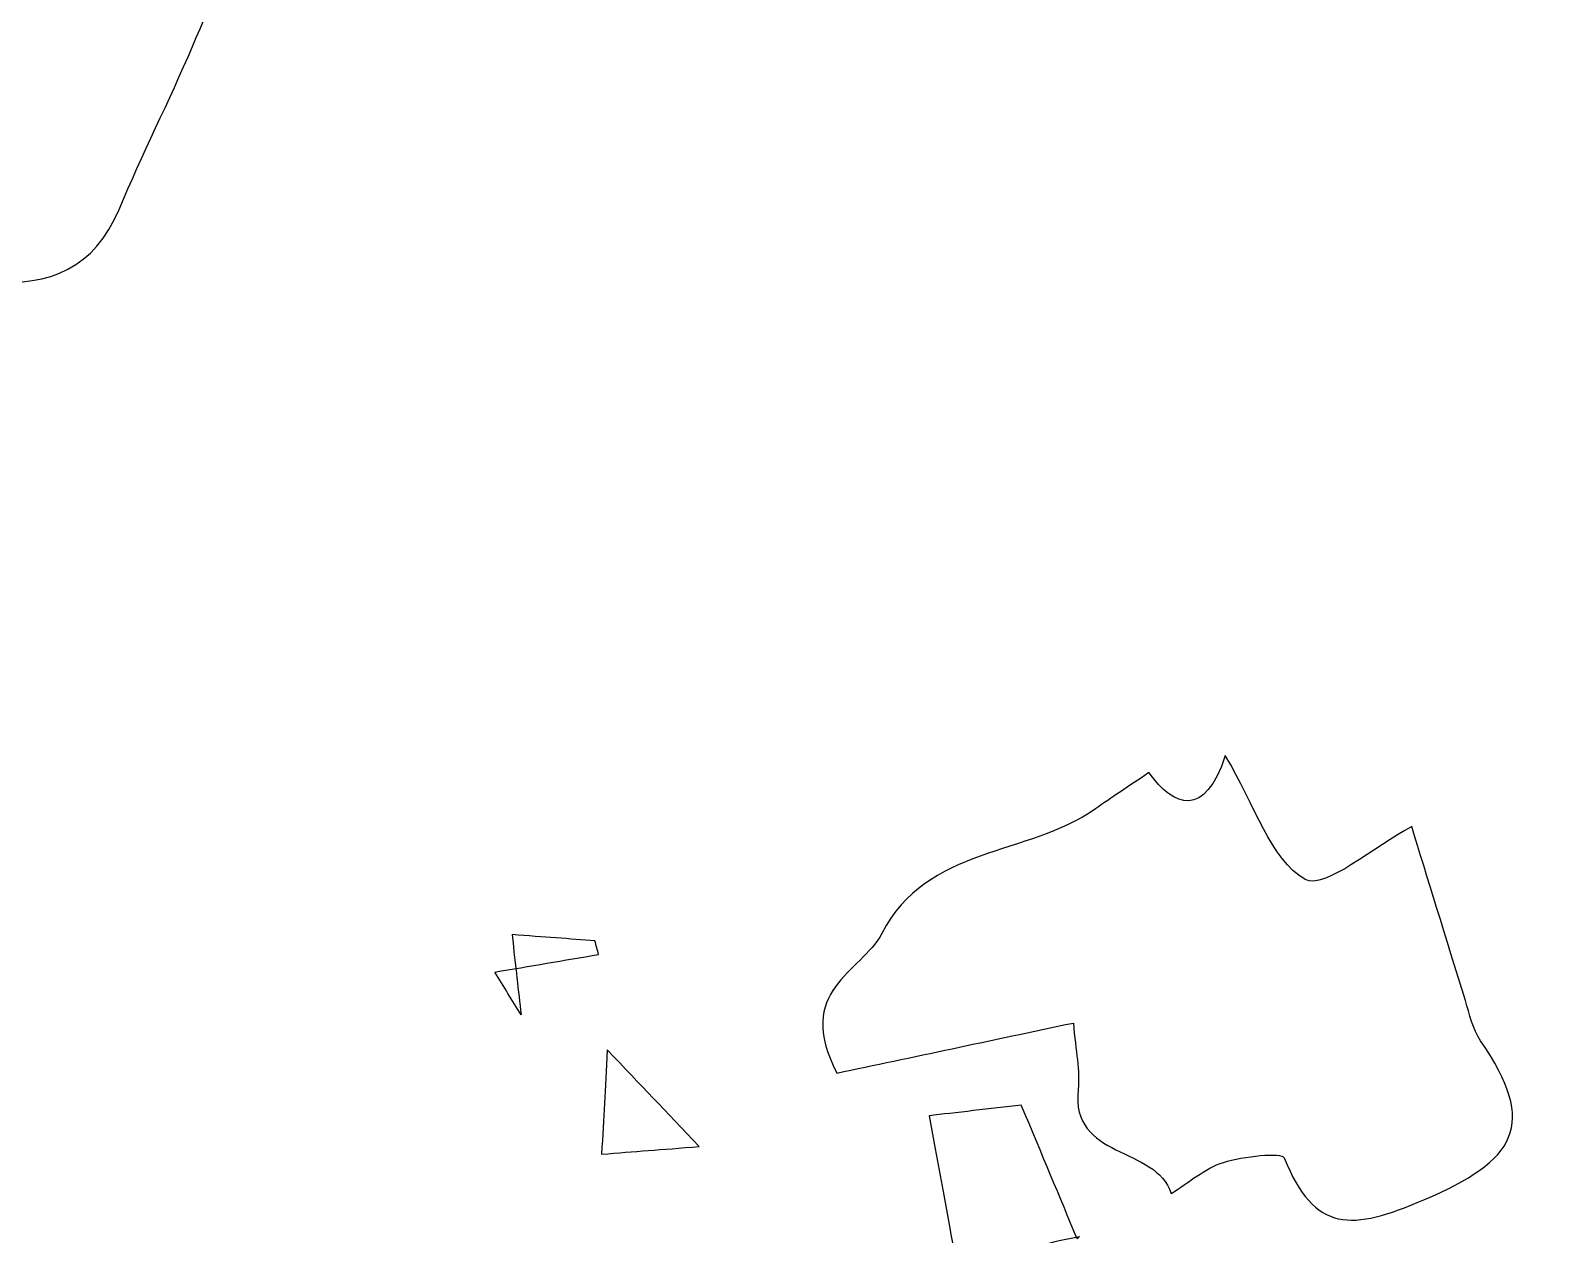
# Model space of a CAD drawing. Header units: centimetres. Extents: x -3.4 to 2.96, y -3.53 to 3.2.
# Drawn here: x -2.742 to -2.222, y 1.539 to 1.954 of the extents above; entities that cross this region are included whole.
import ezdxf

# ---------------------------------------------------------------- set-up
doc = ezdxf.new("R2010")
doc.units = ezdxf.units.CM
doc.header["$MEASUREMENT"] = 0
doc.layers.add('Layer 1', color=7, linetype='Continuous')

msp = doc.modelspace()

# ---------------------------------------------------------------- linework, layer by layer
at = {"layer": 'Layer 1'}
for points, knots in [([(-2.75484, 1.86648), (-2.75738, 1.87161), (-2.75905, 1.87751), (-2.76265, 1.8818), (-2.76265, 1.8818), (-2.77413, 1.89551), (-2.78636, 1.90852), (-2.79813, 1.92199), (-2.79813, 1.92199), (-2.79906, 1.92305), (-2.79929, 1.92543), (-2.79879, 1.92683), (-2.79879, 1.92683), (-2.79157, 1.94771), (-2.78458, 1.96871), (-2.77659, 1.9893), (-2.77659, 1.9893), (-2.77254, 1.99972), (-2.76849, 2.01126), (-2.76103, 2.01896), (-2.76103, 2.01896), (-2.74007, 2.04055), (-2.687, 2.03899), (-2.66919, 2.01682), (-2.66919, 2.01682), (-2.66583, 2.01261), (-2.66517, 2.0038), (-2.66694, 1.9983), (-2.66694, 1.9983), (-2.67239, 1.98134), (-2.67924, 1.96478), (-2.68625, 1.9484), (-2.68625, 1.9484), (-2.69432, 1.92954), (-2.70361, 1.91117), (-2.71154, 1.89226), (-2.71154, 1.89226), (-2.71998, 1.87218), (-2.73541, 1.8657), (-2.75573, 1.86742), (-2.75573, 1.86742), (-2.75573, 1.86742), (-2.75484, 1.86648), (-2.75484, 1.86648)], [0, 0, 0, 0, 0.083333, 0.083333, 0.083333, 0.083333, 0.166667, 0.166667, 0.166667, 0.166667, 0.25, 0.25, 0.25, 0.25, 0.333333, 0.333333, 0.333333, 0.333333, 0.416667, 0.416667, 0.416667, 0.416667, 0.5, 0.5, 0.5, 0.5, 0.583333, 0.583333, 0.583333, 0.583333, 0.666667, 0.666667, 0.666667, 0.666667, 0.75, 0.75, 0.75, 0.75, 0.833333, 0.833333, 0.833333, 0.833333, 1, 1, 1, 1]), ([(-2.46422, 1.59475), (-2.47925, 1.6234), (-2.45578, 1.62936), (-2.44879, 1.64285), (-2.44879, 1.64285), (-2.43329, 1.67304), (-2.39847, 1.66939), (-2.37516, 1.68579), (-2.37516, 1.68579), (-2.3696, 1.68971), (-2.36389, 1.69346), (-2.35672, 1.6983), (-2.35672, 1.6983), (-2.34807, 1.68623), (-2.33748, 1.68245), (-2.33042, 1.7042), (-2.33042, 1.7042), (-2.3201, 1.68676), (-2.31484, 1.66843), (-2.30293, 1.6615), (-2.30293, 1.6615), (-2.29639, 1.65769), (-2.27867, 1.67309), (-2.26618, 1.6797), (-2.26618, 1.6797), (-2.26099, 1.66282), (-2.25441, 1.64126), (-2.24771, 1.61977), (-2.24771, 1.61977), (-2.24623, 1.61503), (-2.24522, 1.60985), (-2.24252, 1.60593), (-2.24252, 1.60593), (-2.22241, 1.57675), (-2.23027, 1.56471), (-2.26199, 1.55111), (-2.26199, 1.55111), (-2.28681, 1.54047), (-2.29959, 1.53955), (-2.31014, 1.56553), (-2.31014, 1.56553), (-2.31099, 1.56765), (-2.32427, 1.56611), (-2.33104, 1.564), (-2.33104, 1.564), (-2.33752, 1.56196), (-2.34308, 1.55699), (-2.34903, 1.55331), (-2.34903, 1.55331), (-2.35448, 1.56985), (-2.38374, 1.56495), (-2.38112, 1.58913), (-2.38112, 1.58913), (-2.38046, 1.59553), (-2.38197, 1.60217), (-2.38276, 1.61202), (-2.38276, 1.61202), (-2.41128, 1.60599), (-2.43853, 1.6002), (-2.46422, 1.59475)], [0, 0, 0, 0, 0.0625, 0.0625, 0.0625, 0.0625, 0.125, 0.125, 0.125, 0.125, 0.1875, 0.1875, 0.1875, 0.1875, 0.25, 0.25, 0.25, 0.25, 0.3125, 0.3125, 0.3125, 0.3125, 0.375, 0.375, 0.375, 0.375, 0.4375, 0.4375, 0.4375, 0.4375, 0.5, 0.5, 0.5, 0.5, 0.5625, 0.5625, 0.5625, 0.5625, 0.625, 0.625, 0.625, 0.625, 0.6875, 0.6875, 0.6875, 0.6875, 0.75, 0.75, 0.75, 0.75, 0.8125, 0.8125, 0.8125, 0.8125, 0.875, 0.875, 0.875, 0.875, 1, 1, 1, 1]), ([(-2.57305, 1.61488), (-2.57398, 1.62308), (-2.5749, 1.63126), (-2.57615, 1.64245), (-2.57615, 1.64245), (-2.56506, 1.64163), (-2.55633, 1.64097), (-2.5476, 1.64036), (-2.5476, 1.64036), (-2.54718, 1.63875), (-2.54675, 1.63718), (-2.54633, 1.63562), (-2.54633, 1.63562), (-2.55824, 1.63361), (-2.57017, 1.63157), (-2.5821, 1.62956), (-2.5821, 1.62956), (-2.57905, 1.62467), (-2.57604, 1.61978), (-2.57305, 1.61488)], [0, 0, 0, 0, 0.166667, 0.166667, 0.166667, 0.166667, 0.333333, 0.333333, 0.333333, 0.333333, 0.5, 0.5, 0.5, 0.5, 0.666667, 0.666667, 0.666667, 0.666667, 1, 1, 1, 1]), ([(-2.54529, 1.56684), (-2.5446, 1.57988), (-2.54413, 1.58846), (-2.54336, 1.60282), (-2.54336, 1.60282), (-2.5314, 1.59025), (-2.52357, 1.582), (-2.51164, 1.56946), (-2.51164, 1.56946), (-2.52532, 1.5684), (-2.5336, 1.56774), (-2.54529, 1.56684)], [0, 0, 0, 0, 0.25, 0.25, 0.25, 0.25, 0.5, 0.5, 0.5, 0.5, 1, 1, 1, 1]), ([(-2.38064, 1.53853), (-2.38522, 1.53739), (-2.39032, 1.53707), (-2.39432, 1.53477), (-2.39432, 1.53477), (-2.40242, 1.53017), (-2.40985, 1.52453), (-2.42088, 1.51704), (-2.42088, 1.51704), (-2.42548, 1.54215), (-2.42869, 1.5594), (-2.4325, 1.58006), (-2.4325, 1.58006), (-2.42366, 1.58109), (-2.41123, 1.58252), (-2.4007, 1.58374), (-2.4007, 1.58374), (-2.3935, 1.56652), (-2.38747, 1.5521), (-2.38146, 1.53765), (-2.38146, 1.53765), (-2.38146, 1.53765), (-2.38064, 1.53853), (-2.38064, 1.53853)], [0, 0, 0, 0, 0.142857, 0.142857, 0.142857, 0.142857, 0.285714, 0.285714, 0.285714, 0.285714, 0.428571, 0.428571, 0.428571, 0.428571, 0.571429, 0.571429, 0.571429, 0.571429, 0.714286, 0.714286, 0.714286, 0.714286, 1, 1, 1, 1])]:
    msp.add_open_spline(points, degree=3, knots=knots, dxfattribs=at)

doc.saveas('drawing.dxf')
